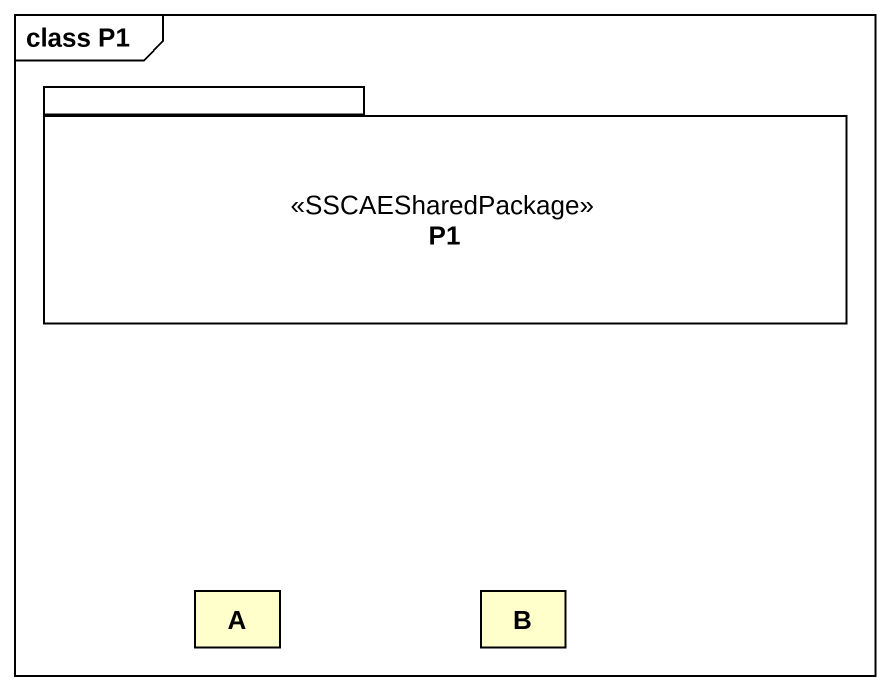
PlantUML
@startuml
mainframe class P1
hide circle
hide empty members
package P1 <<SSCAESharedPackage>> {
}
class A
class B
@enduml
